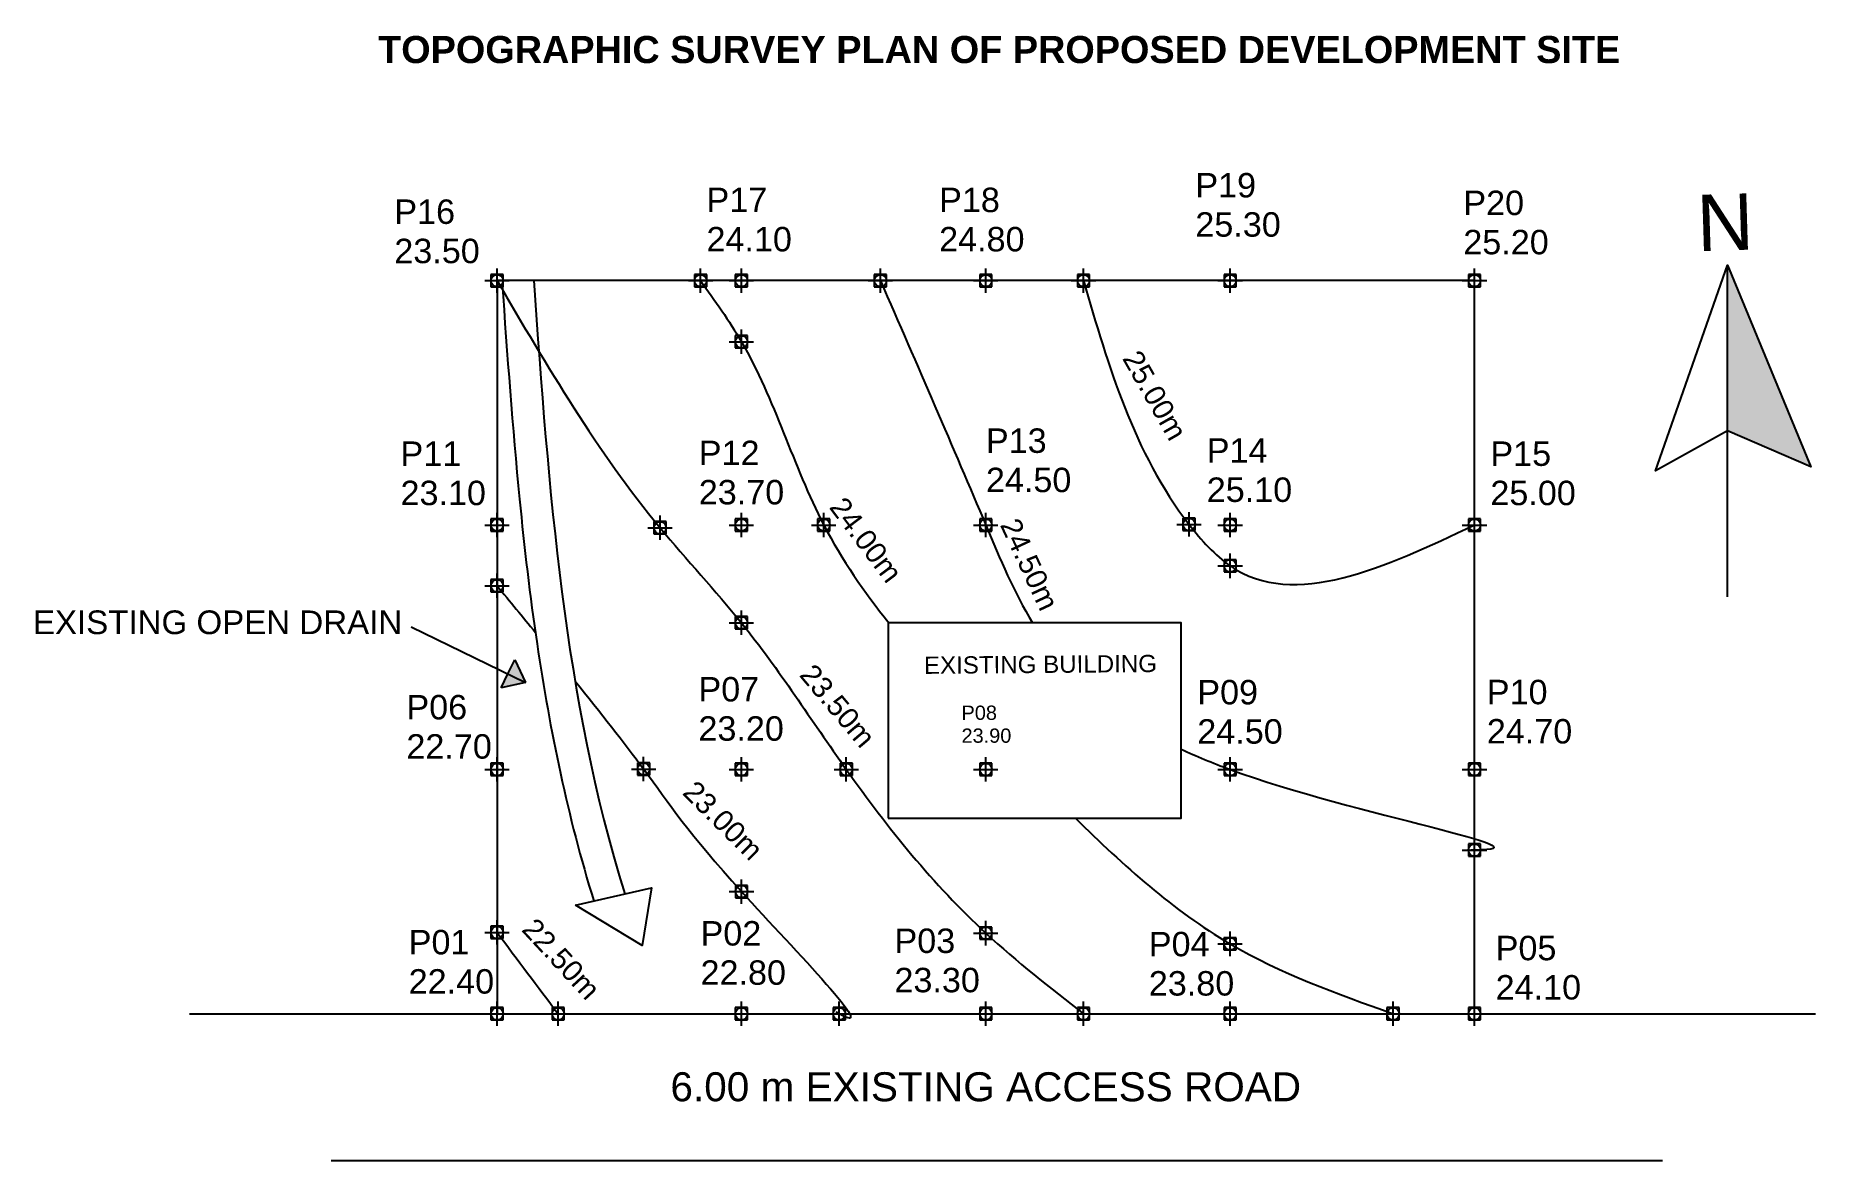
# Model space of a CAD drawing. Header units: metres. Extents: x 481.1 to 553.9, y 994 to 1040.
import ezdxf

# ---------------------------------------------------------------- set-up
doc = ezdxf.new("R2010")
doc.units = ezdxf.units.M
doc.header["$PDMODE"] = 98
doc.header["$PDSIZE"] = 0.5
for name, color, linetype in [('Building', 250, 'Continuous'), ('contour', 10, 'Continuous'), ('drainage', 131, 'Continuous'), ('Point', 7, 'Continuous')]:
    doc.layers.add(name, color=color, linetype=linetype)
doc.styles.get("Standard").update_dxf_attribs({"font": 'arial.ttf'})

msp = doc.modelspace()

# ---------------------------------------------------------------- hatches: boundary and pattern name
at = {"layer": 'Building'}
h = msp.add_hatch(color=256, dxfattribs=at)
h.dxf.hatch_style = 1
h.paths.add_polyline_path([(550.347, 1030.63), (550.347, 1023.848), (553.761, 1022.38)])
h = msp.add_hatch(color=256, dxfattribs=at)
h.dxf.hatch_style = 1
h.paths.add_polyline_path([(500.726, 1014.488), (500.441, 1013.908), (501.159, 1013.558)])
h.paths.add_polyline_path([(501.159, 1013.558), (500.441, 1013.908), (500.164, 1013.34)])
h = msp.add_hatch(dxfattribs=at)
h.set_pattern_fill('ANGLE', color=4)
h.set_pattern_definition([(0, (0, 0), (0, 6.985), [5.08, -1.905]), (90, (0, 0), (-6.985, 4e-16), [5.08, -1.905])])
h.paths.add_polyline_path([(506.315, 1005.152), (503.214, 1004.45), (505.937, 1002.79)])

# ---------------------------------------------------------------- linework, layer by layer
for p, q in [((500, 1030), (500, 1000)), ((496.489, 1015.831), (501.159, 1013.558)), ((500.164, 1013.34), (500.441, 1013.908)), ((500.441, 1013.908), (500.726, 1014.488)), ((500.726, 1014.488), (501.159, 1013.558)), ((501.159, 1013.558), (500.164, 1013.34)), ((487.414, 1000), (553.95, 1000)), ((493.216, 994), (547.696, 994))]:
    msp.add_line(p, q, dxfattribs=at)
msp.add_lwpolyline([(550.347, 1017.065), (550.347, 1030.63), (553.761, 1022.38), (550.347, 1023.848), (547.41, 1022.221), (550.347, 1030.63)], dxfattribs=at)
msp.add_lwpolyline([(516, 1008), (528, 1008), (528, 1016), (516, 1016)], close=True, dxfattribs=at)
at = {"layer": 'contour'}
for points in [[(500, 1030), (506.67, 1019.889), (510, 1016), (514.29, 1010), (520, 1003.3), (524, 1000)], [(524, 1030), (528.319, 1020.026), (530, 1018.33), (540, 1020.003)], [(500, 1003.33), (502.5, 1000)]]:
    msp.add_spline(points, degree=3, dxfattribs=at)
for points, knots in [([(508.33, 1030), (508.915, 1029.182), (511.098, 1026.127), (512.546, 1020.84), (515.02, 1017.257), (516.031, 1016)], [0, 0, 0, 0, 3.006476, 11.228818, 16.041823, 16.041823, 16.041823, 16.041823]), ([(515.689, 1030), (517.19, 1026.55), (519.375, 1021.53), (521.15, 1017.252), (521.918, 1016)], [0, 0, 0, 0, 10.889706, 15.844037, 15.844037, 15.844037, 15.844037]), ([(503.193, 1013.616), (504.237, 1012.323), (506.469, 1009.487), (508.592, 1006.225), (515.838, 998.897), (513.918, 1000.05), (513.875, 1000.076)], [4.731648, 4.731648, 4.731648, 4.731648, 9.604686, 16.021176, 22.4243, 22.572654, 22.572654, 22.572654, 22.572654]), ([(528, 1010.827), (528.61, 1010.542), (534.001, 1008.305), (543.517, 1006.693), (539.902, 1006.7), (539.852, 1006.7)], [23.551588, 23.551588, 23.551588, 23.551588, 25.031842, 35.562274, 35.710527, 35.710527, 35.710527, 35.710527]), ([(523.672, 1008), (525.63, 1006.074), (529.483, 1002.575), (534.367, 1000.824), (536.667, 1000)], [27.04734, 27.04734, 27.04734, 27.04734, 35.205759, 42.463065, 42.463065, 42.463065, 42.463065])]:
    msp.add_open_spline(points, degree=3, knots=knots, dxfattribs=at)
msp.add_open_spline([(500, 1017.515), (500.526, 1016.877), (501.052, 1016.239), (501.57, 1015.608)], degree=3, dxfattribs=at)
for p in [(500, 1030), (508.33, 1030), (515.689, 1030), (524, 1030), (510, 1027.5), (506.67, 1019.889), (513.37, 1020), (520, 1020), (528.319, 1020.026), (540, 1020), (530, 1018.33), (500, 1017.515), (510, 1016), (506, 1010.015), (514.29, 1010), (530, 1010), (540, 1006.7), (510.003, 1005), (500, 1003.33), (520, 1003.3), (529.997, 1002.86), (502.5, 1000), (514.003, 1000), (524, 1000), (536.667, 1000)]:
    msp.add_point(p, dxfattribs=at)
at = {"layer": 'drainage'}
msp.add_lwpolyline([(503.214, 1004.45), (506.315, 1005.152), (505.937, 1002.79), (503.214, 1004.45)], dxfattribs=at)
msp.add_open_spline([(500.206, 1029.907), (500.417, 1026.962), (500.629, 1024.005), (501.115, 1019.079), (501.346, 1017.105), (502.165, 1011.587), (502.89, 1008.066), (503.958, 1004.618)], degree=3, knots=[0, 0, 0, 0, 8.739909, 8.739909, 14.604617, 14.604617, 25.221242, 25.221242, 25.221242, 25.221242], dxfattribs=at)
msp.add_open_spline([(501.5, 1030), (502.112, 1021.466), (502.723, 1012.933), (505.228, 1004.906)], degree=3, dxfattribs=at)
at = {"layer": 'Point'}
msp.add_lwpolyline([(540, 1030), (500, 1030), (500, 1000), (540, 1000), (540, 1030)], dxfattribs=at)
for p in [(500, 1030), (510, 1030), (520, 1030), (530, 1030), (540, 1030), (500, 1020), (510, 1020), (520, 1020), (530, 1020), (540, 1020), (500, 1010), (510, 1010), (520, 1010), (530, 1010), (540, 1010), (500, 1000), (510, 1000), (520, 1000), (530, 1000), (540, 1000)]:
    msp.add_point(p, dxfattribs=at)

# ---------------------------------------------------------------- texts
at = {"char_height": 0.8529, "attachment_point": 1}
for s, insert, rotation in [('25.00m', (526.307, 1027.243), 299.76669), ('24.00m', (514.242, 1021.234), 307.17768), ('24.50m', (521.342, 1020.371), 295.00089), ('23.50m', (512.988, 1014.397), 310.14884), ('23.00m', (508.15, 1009.615), 315.06218), ('22.50m', (501.595, 1003.995), 312.77427)]:
    msp.add_mtext_dynamic_manual_height_columns(s, width=5.72324, gutter_width=4.264, heights=[0], dxfattribs=dict(at, insert=insert, rotation=rotation))
at = {"layer": 'Building'}
for s, height, rotation, p in [('N', 2.307, 181.75523, (551.383, 1033.579)), ('EXISTING BUILDING', 0.70616, 0.45173, (517.472, 1013.908))]:
    msp.add_text(s, height=height, rotation=rotation, dxfattribs=at).set_placement(p)
at = {"layer": 'Building', "attachment_point": 1}
for s, width, gutter_width, insert, char_height in [('{\\fArial|b1|i0|c0|p34;TOPOGRAPHIC SURVEY PLAN OF PROPOSED DEVELOPMENT SITE}', 57.28288, 5.541, (495.133, 1040.011), 1.10819), ('EXISTING OPEN DRAIN', 16.91612, 4.845, (481.006, 1016.504), 0.96891), ('6.00 m EXISTING ACCESS ROAD', 30.22705, 5.938, (507.095, 997.607), 1.1875)]:
    msp.add_mtext_dynamic_manual_height_columns(s, width=width, gutter_width=gutter_width, heights=[0], dxfattribs=dict(at, insert=insert, char_height=char_height))
at = {"layer": 'Point'}
for s, height, p in [('P19', 1, (528.576, 1033.405)), ('P17', 1, (508.571, 1032.803)), ('P18', 1, (518.091, 1032.803)), ('P20', 1, (539.542, 1032.683)), ('P16', 1, (495.797, 1032.322)), ('25.30', 1, (528.576, 1031.799)), ('24.10', 1, (508.571, 1031.197)), ('24.80', 1, (518.091, 1031.197)), ('25.20', 1, (539.542, 1031.077)), ('23.50', 1, (495.797, 1030.715)), ('P11', 1, (496.05, 1022.42)), ('P12', 1, (508.256, 1022.45)), ('P13', 1, (520.006, 1022.952)), ('P14', 1, (529.043, 1022.552)), ('P15', 1, (540.649, 1022.42)), ('23.70', 1, (508.256, 1020.844)), ('24.50', 1, (520.006, 1021.345)), ('25.10', 1, (529.043, 1020.945)), ('23.10', 1, (496.05, 1020.813)), ('25.00', 1, (540.649, 1020.813)), ('P07', 1, (508.242, 1012.78)), ('P09', 1, (528.656, 1012.66)), ('P10', 1, (540.504, 1012.666)), ('P06', 1, (496.291, 1012.046)), ('P08', 0.5835, (519.007, 1012.027)), ('23.20', 1, (508.242, 1011.174)), ('23.90', 0.5835, (519.007, 1011.09)), ('24.50', 1, (528.656, 1011.054)), ('24.70', 1, (540.504, 1011.06)), ('22.70', 1, (496.291, 1010.44)), ('P02', 1, (508.328, 1002.792)), ('P01', 1, (496.385, 1002.431)), ('P03', 1, (516.263, 1002.487)), ('P04', 1, (526.672, 1002.352)), ('P05', 1, (540.865, 1002.19)), ('22.80', 1, (508.328, 1001.186)), ('22.40', 1, (496.385, 1000.825)), ('23.30', 1, (516.263, 1000.88)), ('23.80', 1, (526.672, 1000.745)), ('24.10', 1, (540.865, 1000.584))]:
    msp.add_text(s, height=height, dxfattribs=at).set_placement(p)

doc.saveas('drawing.dxf')
